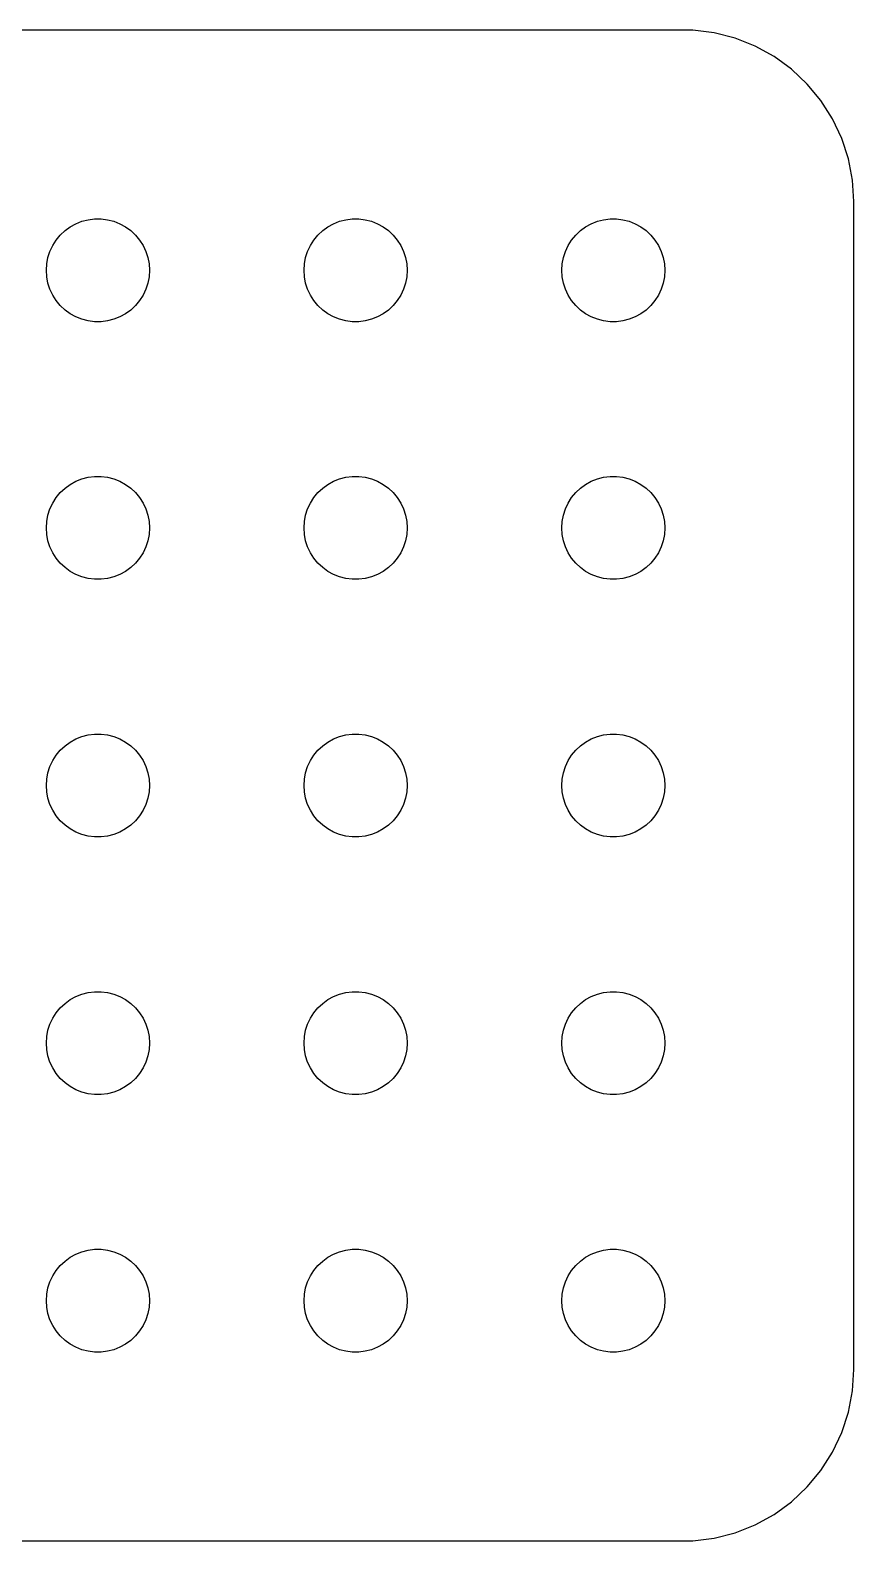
# Model space of a CAD drawing. Header units: metres. Extents: x -44.5 to 44.5, y 86 to 184.
# Drawn here: x 20.53 to 44.5, y 86.01 to 129.99 of the extents above; entities that cross this region are included whole.
import ezdxf

# ---------------------------------------------------------------- set-up
doc = ezdxf.new("R2010")
doc.units = ezdxf.units.M

msp = doc.modelspace()

# ---------------------------------------------------------------- linework, layer by layer
for p, q in [((39.8139, 129.99), (-39.8139, 129.99)), ((40.4369, 129.911), (39.8139, 129.99)), ((41.0451, 129.755), (40.4369, 129.911)), ((41.6289, 129.524), (41.0451, 129.755)), ((42.1791, 129.222), (41.6289, 129.524)), ((42.6871, 128.853), (42.1791, 129.222)), ((43.1448, 128.423), (42.6871, 128.853)), ((43.5451, 127.939), (43.1448, 128.423)), ((43.8815, 127.409), (43.5451, 127.939)), ((44.1489, 126.841), (43.8815, 127.409)), ((44.3429, 126.243), (44.1489, 126.841)), ((44.4606, 125.627), (44.3429, 126.243)), ((44.5, 125), (44.4606, 125.627)), ((44.5, 91), (44.5, 125)), ((22.0365, 124.427), (22.2189, 124.473)), ((22.2189, 124.473), (22.4058, 124.497)), ((22.4058, 124.497), (22.5942, 124.497)), ((22.5942, 124.497), (22.7811, 124.473)), ((22.7811, 124.473), (22.9635, 124.427)), ((29.5365, 124.427), (29.7189, 124.473)), ((29.7189, 124.473), (29.9058, 124.497)), ((29.9058, 124.497), (30.0942, 124.497)), ((30.0942, 124.497), (30.2811, 124.473)), ((30.2811, 124.473), (30.4635, 124.427)), ((37.0365, 124.427), (37.2189, 124.473)), ((37.2189, 124.473), (37.4058, 124.497)), ((37.4058, 124.497), (37.5942, 124.497)), ((37.5942, 124.497), (37.7811, 124.473)), ((37.7811, 124.473), (37.9635, 124.427)), ((21.2865, 123.882), (21.4065, 124.027)), ((21.4065, 124.027), (21.5439, 124.156)), ((21.5439, 124.156), (21.6963, 124.266)), ((21.6963, 124.266), (21.8613, 124.357)), ((21.8613, 124.357), (22.0365, 124.427)), ((22.9635, 124.427), (23.1387, 124.357)), ((23.1387, 124.357), (23.3037, 124.266)), ((23.3037, 124.266), (23.4561, 124.156)), ((23.4561, 124.156), (23.5934, 124.027)), ((23.5934, 124.027), (23.7135, 123.882)), ((28.7865, 123.882), (28.9065, 124.027)), ((28.9065, 124.027), (29.0439, 124.156)), ((29.0439, 124.156), (29.1963, 124.266)), ((29.1963, 124.266), (29.3613, 124.357)), ((29.3613, 124.357), (29.5365, 124.427)), ((30.4635, 124.427), (30.6387, 124.357)), ((30.6387, 124.357), (30.8037, 124.266)), ((30.8037, 124.266), (30.9561, 124.156)), ((30.9561, 124.156), (31.0934, 124.027)), ((31.0934, 124.027), (31.2135, 123.882)), ((36.2865, 123.882), (36.4065, 124.027)), ((36.4065, 124.027), (36.5439, 124.156)), ((36.5439, 124.156), (36.6963, 124.266)), ((36.6963, 124.266), (36.8613, 124.357)), ((36.8613, 124.357), (37.0365, 124.427)), ((37.9635, 124.427), (38.1387, 124.357)), ((38.1387, 124.357), (38.3037, 124.266)), ((38.3037, 124.266), (38.4561, 124.156)), ((38.4561, 124.156), (38.5934, 124.027)), ((38.5934, 124.027), (38.7135, 123.882)), ((21.1053, 123.552), (21.1855, 123.723)), ((21.1855, 123.723), (21.2865, 123.882)), ((23.7135, 123.882), (23.8145, 123.723)), ((23.8145, 123.723), (23.8947, 123.552)), ((28.6053, 123.552), (28.6855, 123.723)), ((28.6855, 123.723), (28.7865, 123.882)), ((31.2135, 123.882), (31.3145, 123.723)), ((31.3145, 123.723), (31.3947, 123.552)), ((36.1053, 123.552), (36.1855, 123.723)), ((36.1855, 123.723), (36.2865, 123.882)), ((38.7135, 123.882), (38.8145, 123.723)), ((38.8145, 123.723), (38.8947, 123.552)), ((21, 123), (21.0118, 123.188)), ((21.0118, 123.188), (21.0471, 123.373)), ((21.0471, 123.373), (21.1053, 123.552)), ((23.8947, 123.552), (23.9529, 123.373)), ((23.9529, 123.373), (23.9882, 123.188)), ((23.9882, 123.188), (24, 123)), ((28.5, 123), (28.5118, 123.188)), ((28.5118, 123.188), (28.5471, 123.373)), ((28.5471, 123.373), (28.6053, 123.552)), ((31.3947, 123.552), (31.4529, 123.373)), ((31.4529, 123.373), (31.4882, 123.188)), ((31.4882, 123.188), (31.5, 123)), ((36, 123), (36.0118, 123.188)), ((36.0118, 123.188), (36.0471, 123.373)), ((36.0471, 123.373), (36.1053, 123.552)), ((38.8947, 123.552), (38.9529, 123.373)), ((38.9529, 123.373), (38.9882, 123.188)), ((38.9882, 123.188), (39, 123)), ((21.0118, 122.812), (21, 123)), ((21.0471, 122.627), (21.0118, 122.812)), ((23.9882, 122.812), (23.9529, 122.627)), ((24, 123), (23.9882, 122.812)), ((28.5118, 122.812), (28.5, 123)), ((28.5471, 122.627), (28.5118, 122.812)), ((31.4882, 122.812), (31.4529, 122.627)), ((31.5, 123), (31.4882, 122.812)), ((36.0118, 122.812), (36, 123)), ((36.0471, 122.627), (36.0118, 122.812)), ((38.9882, 122.812), (38.9529, 122.627)), ((39, 123), (38.9882, 122.812)), ((21.1053, 122.448), (21.0471, 122.627)), ((21.1855, 122.277), (21.1053, 122.448)), ((21.2865, 122.118), (21.1855, 122.277)), ((23.8145, 122.277), (23.7135, 122.118)), ((23.8947, 122.448), (23.8145, 122.277)), ((23.9529, 122.627), (23.8947, 122.448)), ((28.6053, 122.448), (28.5471, 122.627)), ((28.6855, 122.277), (28.6053, 122.448)), ((28.7865, 122.118), (28.6855, 122.277)), ((31.3145, 122.277), (31.2135, 122.118)), ((31.3947, 122.448), (31.3145, 122.277)), ((31.4529, 122.627), (31.3947, 122.448)), ((36.1053, 122.448), (36.0471, 122.627)), ((36.1855, 122.277), (36.1053, 122.448)), ((36.2865, 122.118), (36.1855, 122.277)), ((38.8145, 122.277), (38.7135, 122.118)), ((38.8947, 122.448), (38.8145, 122.277)), ((38.9529, 122.627), (38.8947, 122.448)), ((21.4065, 121.973), (21.2865, 122.118)), ((21.5439, 121.844), (21.4065, 121.973)), ((21.6963, 121.734), (21.5439, 121.844)), ((23.4561, 121.844), (23.3037, 121.734)), ((23.5934, 121.973), (23.4561, 121.844)), ((23.7135, 122.118), (23.5934, 121.973)), ((28.9065, 121.973), (28.7865, 122.118)), ((29.0439, 121.844), (28.9065, 121.973)), ((29.1963, 121.734), (29.0439, 121.844)), ((30.9561, 121.844), (30.8037, 121.734)), ((31.0934, 121.973), (30.9561, 121.844)), ((31.2135, 122.118), (31.0934, 121.973)), ((36.4065, 121.973), (36.2865, 122.118)), ((36.5439, 121.844), (36.4065, 121.973)), ((36.6963, 121.734), (36.5439, 121.844)), ((38.4561, 121.844), (38.3037, 121.734)), ((38.5934, 121.973), (38.4561, 121.844)), ((38.7135, 122.118), (38.5934, 121.973)), ((21.8613, 121.643), (21.6963, 121.734)), ((22.0365, 121.573), (21.8613, 121.643)), ((22.2189, 121.527), (22.0365, 121.573)), ((22.4058, 121.503), (22.2189, 121.527)), ((22.5942, 121.503), (22.4058, 121.503)), ((22.7811, 121.527), (22.5942, 121.503)), ((22.9635, 121.573), (22.7811, 121.527)), ((23.1387, 121.643), (22.9635, 121.573)), ((23.3037, 121.734), (23.1387, 121.643)), ((29.3613, 121.643), (29.1963, 121.734)), ((29.5365, 121.573), (29.3613, 121.643)), ((29.7189, 121.527), (29.5365, 121.573)), ((29.9058, 121.503), (29.7189, 121.527)), ((30.0942, 121.503), (29.9058, 121.503)), ((30.2811, 121.527), (30.0942, 121.503)), ((30.4635, 121.573), (30.2811, 121.527)), ((30.6387, 121.643), (30.4635, 121.573)), ((30.8037, 121.734), (30.6387, 121.643)), ((36.8613, 121.643), (36.6963, 121.734)), ((37.0365, 121.573), (36.8613, 121.643)), ((37.2189, 121.527), (37.0365, 121.573)), ((37.4058, 121.503), (37.2189, 121.527)), ((37.5942, 121.503), (37.4058, 121.503)), ((37.7811, 121.527), (37.5942, 121.503)), ((37.9635, 121.573), (37.7811, 121.527)), ((38.1387, 121.643), (37.9635, 121.573)), ((38.3037, 121.734), (38.1387, 121.643)), ((22.2189, 116.973), (22.4058, 116.997)), ((22.4058, 116.997), (22.5942, 116.997)), ((22.5942, 116.997), (22.7811, 116.973)), ((29.7189, 116.973), (29.9058, 116.997)), ((29.9058, 116.997), (30.0942, 116.997)), ((30.0942, 116.997), (30.2811, 116.973)), ((37.2189, 116.973), (37.4058, 116.997)), ((37.4058, 116.997), (37.5942, 116.997)), ((37.5942, 116.997), (37.7811, 116.973)), ((21.4065, 116.527), (21.5439, 116.656)), ((21.5439, 116.656), (21.6963, 116.766)), ((21.6963, 116.766), (21.8613, 116.857)), ((21.8613, 116.857), (22.0365, 116.927)), ((22.0365, 116.927), (22.2189, 116.973)), ((22.7811, 116.973), (22.9635, 116.927)), ((22.9635, 116.927), (23.1387, 116.857)), ((23.1387, 116.857), (23.3037, 116.766)), ((23.3037, 116.766), (23.4561, 116.656)), ((23.4561, 116.656), (23.5934, 116.527)), ((28.9065, 116.527), (29.0439, 116.656)), ((29.0439, 116.656), (29.1963, 116.766)), ((29.1963, 116.766), (29.3613, 116.857)), ((29.3613, 116.857), (29.5365, 116.927)), ((29.5365, 116.927), (29.7189, 116.973)), ((30.2811, 116.973), (30.4635, 116.927)), ((30.4635, 116.927), (30.6387, 116.857)), ((30.6387, 116.857), (30.8037, 116.766)), ((30.8037, 116.766), (30.9561, 116.656)), ((30.9561, 116.656), (31.0934, 116.527)), ((36.4065, 116.527), (36.5439, 116.656)), ((36.5439, 116.656), (36.6963, 116.766)), ((36.6963, 116.766), (36.8613, 116.857)), ((36.8613, 116.857), (37.0365, 116.927)), ((37.0365, 116.927), (37.2189, 116.973)), ((37.7811, 116.973), (37.9635, 116.927)), ((37.9635, 116.927), (38.1387, 116.857)), ((38.1387, 116.857), (38.3037, 116.766)), ((38.3037, 116.766), (38.4561, 116.656)), ((38.4561, 116.656), (38.5934, 116.527)), ((21.1053, 116.052), (21.1855, 116.223)), ((21.1855, 116.223), (21.2865, 116.382)), ((21.2865, 116.382), (21.4065, 116.527)), ((23.5934, 116.527), (23.7135, 116.382)), ((23.7135, 116.382), (23.8145, 116.223)), ((23.8145, 116.223), (23.8947, 116.052)), ((28.6053, 116.052), (28.6855, 116.223)), ((28.6855, 116.223), (28.7865, 116.382)), ((28.7865, 116.382), (28.9065, 116.527)), ((31.0934, 116.527), (31.2135, 116.382)), ((31.2135, 116.382), (31.3145, 116.223)), ((31.3145, 116.223), (31.3947, 116.052)), ((36.1053, 116.052), (36.1855, 116.223)), ((36.1855, 116.223), (36.2865, 116.382)), ((36.2865, 116.382), (36.4065, 116.527)), ((38.5934, 116.527), (38.7135, 116.382)), ((38.7135, 116.382), (38.8145, 116.223)), ((38.8145, 116.223), (38.8947, 116.052)), ((21, 115.5), (21.0118, 115.688)), ((21.0118, 115.688), (21.0471, 115.873)), ((21.0471, 115.873), (21.1053, 116.052)), ((23.8947, 116.052), (23.9529, 115.873)), ((23.9529, 115.873), (23.9882, 115.688)), ((23.9882, 115.688), (24, 115.5)), ((28.5, 115.5), (28.5118, 115.688)), ((28.5118, 115.688), (28.5471, 115.873)), ((28.5471, 115.873), (28.6053, 116.052)), ((31.3947, 116.052), (31.4529, 115.873)), ((31.4529, 115.873), (31.4882, 115.688)), ((31.4882, 115.688), (31.5, 115.5)), ((36, 115.5), (36.0118, 115.688)), ((36.0118, 115.688), (36.0471, 115.873)), ((36.0471, 115.873), (36.1053, 116.052)), ((38.8947, 116.052), (38.9529, 115.873)), ((38.9529, 115.873), (38.9882, 115.688)), ((38.9882, 115.688), (39, 115.5)), ((21.0118, 115.312), (21, 115.5)), ((21.0471, 115.127), (21.0118, 115.312)), ((23.9882, 115.312), (23.9529, 115.127)), ((24, 115.5), (23.9882, 115.312)), ((28.5118, 115.312), (28.5, 115.5)), ((28.5471, 115.127), (28.5118, 115.312)), ((31.4882, 115.312), (31.4529, 115.127)), ((31.5, 115.5), (31.4882, 115.312)), ((36.0118, 115.312), (36, 115.5)), ((36.0471, 115.127), (36.0118, 115.312)), ((38.9882, 115.312), (38.9529, 115.127)), ((39, 115.5), (38.9882, 115.312)), ((21.1053, 114.948), (21.0471, 115.127)), ((21.1855, 114.777), (21.1053, 114.948)), ((23.8947, 114.948), (23.8145, 114.777)), ((23.9529, 115.127), (23.8947, 114.948)), ((28.6053, 114.948), (28.5471, 115.127)), ((28.6855, 114.777), (28.6053, 114.948)), ((31.3947, 114.948), (31.3145, 114.777)), ((31.4529, 115.127), (31.3947, 114.948)), ((36.1053, 114.948), (36.0471, 115.127)), ((36.1855, 114.777), (36.1053, 114.948)), ((38.8947, 114.948), (38.8145, 114.777)), ((38.9529, 115.127), (38.8947, 114.948)), ((21.2865, 114.618), (21.1855, 114.777)), ((21.4065, 114.473), (21.2865, 114.618)), ((21.5439, 114.344), (21.4065, 114.473)), ((23.5934, 114.473), (23.4561, 114.344)), ((23.7135, 114.618), (23.5934, 114.473)), ((23.8145, 114.777), (23.7135, 114.618)), ((28.7865, 114.618), (28.6855, 114.777)), ((28.9065, 114.473), (28.7865, 114.618)), ((29.0439, 114.344), (28.9065, 114.473)), ((31.0934, 114.473), (30.9561, 114.344)), ((31.2135, 114.618), (31.0934, 114.473)), ((31.3145, 114.777), (31.2135, 114.618)), ((36.2865, 114.618), (36.1855, 114.777)), ((36.4065, 114.473), (36.2865, 114.618)), ((36.5439, 114.344), (36.4065, 114.473)), ((38.5934, 114.473), (38.4561, 114.344)), ((38.7135, 114.618), (38.5934, 114.473)), ((38.8145, 114.777), (38.7135, 114.618)), ((21.6963, 114.234), (21.5439, 114.344)), ((21.8613, 114.143), (21.6963, 114.234)), ((22.0365, 114.073), (21.8613, 114.143)), ((22.2189, 114.027), (22.0365, 114.073)), ((22.4058, 114.003), (22.2189, 114.027)), ((22.5942, 114.003), (22.4058, 114.003)), ((22.7811, 114.027), (22.5942, 114.003)), ((22.9635, 114.073), (22.7811, 114.027)), ((23.1387, 114.143), (22.9635, 114.073)), ((23.3037, 114.234), (23.1387, 114.143)), ((23.4561, 114.344), (23.3037, 114.234)), ((29.1963, 114.234), (29.0439, 114.344)), ((29.3613, 114.143), (29.1963, 114.234)), ((29.5365, 114.073), (29.3613, 114.143)), ((29.7189, 114.027), (29.5365, 114.073)), ((29.9058, 114.003), (29.7189, 114.027)), ((30.0942, 114.003), (29.9058, 114.003)), ((30.2811, 114.027), (30.0942, 114.003)), ((30.4635, 114.073), (30.2811, 114.027)), ((30.6387, 114.143), (30.4635, 114.073)), ((30.8037, 114.234), (30.6387, 114.143)), ((30.9561, 114.344), (30.8037, 114.234)), ((36.6963, 114.234), (36.5439, 114.344)), ((36.8613, 114.143), (36.6963, 114.234)), ((37.0365, 114.073), (36.8613, 114.143)), ((37.2189, 114.027), (37.0365, 114.073)), ((37.4058, 114.003), (37.2189, 114.027)), ((37.5942, 114.003), (37.4058, 114.003)), ((37.7811, 114.027), (37.5942, 114.003)), ((37.9635, 114.073), (37.7811, 114.027)), ((38.1387, 114.143), (37.9635, 114.073)), ((38.3037, 114.234), (38.1387, 114.143)), ((38.4561, 114.344), (38.3037, 114.234)), ((21.4065, 109.027), (21.5439, 109.156)), ((21.5439, 109.156), (21.6963, 109.266)), ((21.6963, 109.266), (21.8613, 109.357)), ((21.8613, 109.357), (22.0365, 109.427)), ((22.0365, 109.427), (22.2189, 109.473)), ((22.2189, 109.473), (22.4058, 109.497)), ((22.4058, 109.497), (22.5942, 109.497)), ((22.5942, 109.497), (22.7811, 109.473)), ((22.7811, 109.473), (22.9635, 109.427)), ((22.9635, 109.427), (23.1387, 109.357)), ((23.1387, 109.357), (23.3037, 109.266)), ((23.3037, 109.266), (23.4561, 109.156)), ((23.4561, 109.156), (23.5934, 109.027)), ((28.9065, 109.027), (29.0439, 109.156)), ((29.0439, 109.156), (29.1963, 109.266)), ((29.1963, 109.266), (29.3613, 109.357)), ((29.3613, 109.357), (29.5365, 109.427)), ((29.5365, 109.427), (29.7189, 109.473)), ((29.7189, 109.473), (29.9058, 109.497)), ((29.9058, 109.497), (30.0942, 109.497)), ((30.0942, 109.497), (30.2811, 109.473)), ((30.2811, 109.473), (30.4635, 109.427)), ((30.4635, 109.427), (30.6387, 109.357)), ((30.6387, 109.357), (30.8037, 109.266)), ((30.8037, 109.266), (30.9561, 109.156)), ((30.9561, 109.156), (31.0934, 109.027)), ((36.4065, 109.027), (36.5439, 109.156)), ((36.5439, 109.156), (36.6963, 109.266)), ((36.6963, 109.266), (36.8613, 109.357)), ((36.8613, 109.357), (37.0365, 109.427)), ((37.0365, 109.427), (37.2189, 109.473)), ((37.2189, 109.473), (37.4058, 109.497)), ((37.4058, 109.497), (37.5942, 109.497)), ((37.5942, 109.497), (37.7811, 109.473)), ((37.7811, 109.473), (37.9635, 109.427)), ((37.9635, 109.427), (38.1387, 109.357)), ((38.1387, 109.357), (38.3037, 109.266)), ((38.3037, 109.266), (38.4561, 109.156)), ((38.4561, 109.156), (38.5934, 109.027)), ((21.1053, 108.552), (21.1855, 108.723)), ((21.1855, 108.723), (21.2865, 108.882)), ((21.2865, 108.882), (21.4065, 109.027)), ((23.5934, 109.027), (23.7135, 108.882)), ((23.7135, 108.882), (23.8145, 108.723)), ((23.8145, 108.723), (23.8947, 108.552)), ((28.6053, 108.552), (28.6855, 108.723)), ((28.6855, 108.723), (28.7865, 108.882)), ((28.7865, 108.882), (28.9065, 109.027)), ((31.0934, 109.027), (31.2135, 108.882)), ((31.2135, 108.882), (31.3145, 108.723)), ((31.3145, 108.723), (31.3947, 108.552)), ((36.1053, 108.552), (36.1855, 108.723)), ((36.1855, 108.723), (36.2865, 108.882)), ((36.2865, 108.882), (36.4065, 109.027)), ((38.5934, 109.027), (38.7135, 108.882)), ((38.7135, 108.882), (38.8145, 108.723)), ((38.8145, 108.723), (38.8947, 108.552)), ((21.0118, 108.188), (21.0471, 108.373)), ((21.0471, 108.373), (21.1053, 108.552)), ((23.8947, 108.552), (23.9529, 108.373)), ((23.9529, 108.373), (23.9882, 108.188)), ((28.5118, 108.188), (28.5471, 108.373)), ((28.5471, 108.373), (28.6053, 108.552)), ((31.3947, 108.552), (31.4529, 108.373)), ((31.4529, 108.373), (31.4882, 108.188)), ((36.0118, 108.188), (36.0471, 108.373)), ((36.0471, 108.373), (36.1053, 108.552)), ((38.8947, 108.552), (38.9529, 108.373)), ((38.9529, 108.373), (38.9882, 108.188)), ((21, 108), (21.0118, 108.188)), ((21.0118, 107.812), (21, 108)), ((21.0471, 107.627), (21.0118, 107.812)), ((23.9882, 107.812), (23.9529, 107.627)), ((23.9882, 108.188), (24, 108)), ((24, 108), (23.9882, 107.812)), ((28.5, 108), (28.5118, 108.188)), ((28.5118, 107.812), (28.5, 108)), ((28.5471, 107.627), (28.5118, 107.812)), ((31.4882, 107.812), (31.4529, 107.627)), ((31.4882, 108.188), (31.5, 108)), ((31.5, 108), (31.4882, 107.812)), ((36, 108), (36.0118, 108.188)), ((36.0118, 107.812), (36, 108)), ((36.0471, 107.627), (36.0118, 107.812)), ((38.9882, 107.812), (38.9529, 107.627)), ((38.9882, 108.188), (39, 108)), ((39, 108), (38.9882, 107.812)), ((21.1053, 107.448), (21.0471, 107.627)), ((21.1855, 107.277), (21.1053, 107.448)), ((23.8947, 107.448), (23.8145, 107.277)), ((23.9529, 107.627), (23.8947, 107.448)), ((28.6053, 107.448), (28.5471, 107.627)), ((28.6855, 107.277), (28.6053, 107.448)), ((31.3947, 107.448), (31.3145, 107.277)), ((31.4529, 107.627), (31.3947, 107.448)), ((36.1053, 107.448), (36.0471, 107.627)), ((36.1855, 107.277), (36.1053, 107.448)), ((38.8947, 107.448), (38.8145, 107.277)), ((38.9529, 107.627), (38.8947, 107.448)), ((21.2865, 107.118), (21.1855, 107.277)), ((21.4065, 106.973), (21.2865, 107.118)), ((21.5439, 106.844), (21.4065, 106.973)), ((23.5934, 106.973), (23.4561, 106.844)), ((23.7135, 107.118), (23.5934, 106.973)), ((23.8145, 107.277), (23.7135, 107.118)), ((28.7865, 107.118), (28.6855, 107.277)), ((28.9065, 106.973), (28.7865, 107.118)), ((29.0439, 106.844), (28.9065, 106.973)), ((31.0934, 106.973), (30.9561, 106.844)), ((31.2135, 107.118), (31.0934, 106.973)), ((31.3145, 107.277), (31.2135, 107.118)), ((36.2865, 107.118), (36.1855, 107.277)), ((36.4065, 106.973), (36.2865, 107.118)), ((36.5439, 106.844), (36.4065, 106.973)), ((38.5934, 106.973), (38.4561, 106.844)), ((38.7135, 107.118), (38.5934, 106.973)), ((38.8145, 107.277), (38.7135, 107.118)), ((21.6963, 106.734), (21.5439, 106.844)), ((21.8613, 106.643), (21.6963, 106.734)), ((22.0365, 106.573), (21.8613, 106.643)), ((22.2189, 106.527), (22.0365, 106.573)), ((22.4058, 106.503), (22.2189, 106.527)), ((22.5942, 106.503), (22.4058, 106.503)), ((22.7811, 106.527), (22.5942, 106.503)), ((22.9635, 106.573), (22.7811, 106.527)), ((23.1387, 106.643), (22.9635, 106.573)), ((23.3037, 106.734), (23.1387, 106.643)), ((23.4561, 106.844), (23.3037, 106.734)), ((29.1963, 106.734), (29.0439, 106.844)), ((29.3613, 106.643), (29.1963, 106.734)), ((29.5365, 106.573), (29.3613, 106.643)), ((29.7189, 106.527), (29.5365, 106.573)), ((29.9058, 106.503), (29.7189, 106.527)), ((30.0942, 106.503), (29.9058, 106.503)), ((30.2811, 106.527), (30.0942, 106.503)), ((30.4635, 106.573), (30.2811, 106.527)), ((30.6387, 106.643), (30.4635, 106.573)), ((30.8037, 106.734), (30.6387, 106.643)), ((30.9561, 106.844), (30.8037, 106.734)), ((36.6963, 106.734), (36.5439, 106.844)), ((36.8613, 106.643), (36.6963, 106.734)), ((37.0365, 106.573), (36.8613, 106.643)), ((37.2189, 106.527), (37.0365, 106.573)), ((37.4058, 106.503), (37.2189, 106.527)), ((37.5942, 106.503), (37.4058, 106.503)), ((37.7811, 106.527), (37.5942, 106.503)), ((37.9635, 106.573), (37.7811, 106.527)), ((38.1387, 106.643), (37.9635, 106.573)), ((38.3037, 106.734), (38.1387, 106.643)), ((38.4561, 106.844), (38.3037, 106.734)), ((21.4065, 101.527), (21.5439, 101.656)), ((21.5439, 101.656), (21.6963, 101.766)), ((21.6963, 101.766), (21.8613, 101.857)), ((21.8613, 101.857), (22.0365, 101.927)), ((22.0365, 101.927), (22.2189, 101.973)), ((22.2189, 101.973), (22.4058, 101.997)), ((22.4058, 101.997), (22.5942, 101.997)), ((22.5942, 101.997), (22.7811, 101.973)), ((22.7811, 101.973), (22.9635, 101.927)), ((22.9635, 101.927), (23.1387, 101.857)), ((23.1387, 101.857), (23.3037, 101.766)), ((23.3037, 101.766), (23.4561, 101.656)), ((23.4561, 101.656), (23.5934, 101.527)), ((28.9065, 101.527), (29.0439, 101.656)), ((29.0439, 101.656), (29.1963, 101.766)), ((29.1963, 101.766), (29.3613, 101.857)), ((29.3613, 101.857), (29.5365, 101.927)), ((29.5365, 101.927), (29.7189, 101.973)), ((29.7189, 101.973), (29.9058, 101.997)), ((29.9058, 101.997), (30.0942, 101.997)), ((30.0942, 101.997), (30.2811, 101.973)), ((30.2811, 101.973), (30.4635, 101.927)), ((30.4635, 101.927), (30.6387, 101.857)), ((30.6387, 101.857), (30.8037, 101.766)), ((30.8037, 101.766), (30.9561, 101.656)), ((30.9561, 101.656), (31.0934, 101.527)), ((36.4065, 101.527), (36.5439, 101.656)), ((36.5439, 101.656), (36.6963, 101.766)), ((36.6963, 101.766), (36.8613, 101.857)), ((36.8613, 101.857), (37.0365, 101.927)), ((37.0365, 101.927), (37.2189, 101.973)), ((37.2189, 101.973), (37.4058, 101.997)), ((37.4058, 101.997), (37.5942, 101.997)), ((37.5942, 101.997), (37.7811, 101.973)), ((37.7811, 101.973), (37.9635, 101.927)), ((37.9635, 101.927), (38.1387, 101.857)), ((38.1387, 101.857), (38.3037, 101.766)), ((38.3037, 101.766), (38.4561, 101.656)), ((38.4561, 101.656), (38.5934, 101.527)), ((21.1053, 101.052), (21.1855, 101.223)), ((21.1855, 101.223), (21.2865, 101.382)), ((21.2865, 101.382), (21.4065, 101.527)), ((23.5934, 101.527), (23.7135, 101.382)), ((23.7135, 101.382), (23.8145, 101.223)), ((23.8145, 101.223), (23.8947, 101.052)), ((28.6053, 101.052), (28.6855, 101.223)), ((28.6855, 101.223), (28.7865, 101.382)), ((28.7865, 101.382), (28.9065, 101.527)), ((31.0934, 101.527), (31.2135, 101.382)), ((31.2135, 101.382), (31.3145, 101.223)), ((31.3145, 101.223), (31.3947, 101.052)), ((36.1053, 101.052), (36.1855, 101.223)), ((36.1855, 101.223), (36.2865, 101.382)), ((36.2865, 101.382), (36.4065, 101.527)), ((38.5934, 101.527), (38.7135, 101.382)), ((38.7135, 101.382), (38.8145, 101.223)), ((38.8145, 101.223), (38.8947, 101.052)), ((21.0118, 100.688), (21.0471, 100.873)), ((21.0471, 100.873), (21.1053, 101.052)), ((23.8947, 101.052), (23.9529, 100.873)), ((23.9529, 100.873), (23.9882, 100.688)), ((28.5118, 100.688), (28.5471, 100.873)), ((28.5471, 100.873), (28.6053, 101.052)), ((31.3947, 101.052), (31.4529, 100.873)), ((31.4529, 100.873), (31.4882, 100.688)), ((36.0118, 100.688), (36.0471, 100.873)), ((36.0471, 100.873), (36.1053, 101.052)), ((38.8947, 101.052), (38.9529, 100.873)), ((38.9529, 100.873), (38.9882, 100.688)), ((21, 100.5), (21.0118, 100.688)), ((21.0118, 100.312), (21, 100.5)), ((21.0471, 100.127), (21.0118, 100.312)), ((23.9882, 100.312), (23.9529, 100.127)), ((23.9882, 100.688), (24, 100.5)), ((24, 100.5), (23.9882, 100.312)), ((28.5, 100.5), (28.5118, 100.688)), ((28.5118, 100.312), (28.5, 100.5)), ((28.5471, 100.127), (28.5118, 100.312)), ((31.4882, 100.312), (31.4529, 100.127)), ((31.4882, 100.688), (31.5, 100.5)), ((31.5, 100.5), (31.4882, 100.312)), ((36, 100.5), (36.0118, 100.688)), ((36.0118, 100.312), (36, 100.5)), ((36.0471, 100.127), (36.0118, 100.312)), ((38.9882, 100.312), (38.9529, 100.127)), ((38.9882, 100.688), (39, 100.5)), ((39, 100.5), (38.9882, 100.312)), ((21.1053, 99.9478), (21.0471, 100.127)), ((21.1855, 99.7774), (21.1053, 99.9478)), ((23.8947, 99.9478), (23.8145, 99.7774)), ((23.9529, 100.127), (23.8947, 99.9478)), ((28.6053, 99.9478), (28.5471, 100.127)), ((28.6855, 99.7774), (28.6053, 99.9478)), ((31.3947, 99.9478), (31.3145, 99.7774)), ((31.4529, 100.127), (31.3947, 99.9478)), ((36.1053, 99.9478), (36.0471, 100.127)), ((36.1855, 99.7774), (36.1053, 99.9478)), ((38.8947, 99.9478), (38.8145, 99.7774)), ((38.9529, 100.127), (38.8947, 99.9478)), ((21.2865, 99.6183), (21.1855, 99.7774)), ((21.4065, 99.4732), (21.2865, 99.6183)), ((21.5439, 99.3442), (21.4065, 99.4732)), ((23.5934, 99.4732), (23.4561, 99.3442)), ((23.7135, 99.6183), (23.5934, 99.4732)), ((23.8145, 99.7774), (23.7135, 99.6183)), ((28.7865, 99.6183), (28.6855, 99.7774)), ((28.9065, 99.4732), (28.7865, 99.6183)), ((29.0439, 99.3442), (28.9065, 99.4732)), ((31.0934, 99.4732), (30.9561, 99.3442)), ((31.2135, 99.6183), (31.0934, 99.4732)), ((31.3145, 99.7774), (31.2135, 99.6183)), ((36.2865, 99.6183), (36.1855, 99.7774)), ((36.4065, 99.4732), (36.2865, 99.6183)), ((36.5439, 99.3442), (36.4065, 99.4732)), ((38.5934, 99.4732), (38.4561, 99.3442)), ((38.7135, 99.6183), (38.5934, 99.4732)), ((38.8145, 99.7774), (38.7135, 99.6183)), ((21.6963, 99.2335), (21.5439, 99.3442)), ((21.8613, 99.1428), (21.6963, 99.2335)), ((22.0365, 99.0734), (21.8613, 99.1428)), ((22.2189, 99.0266), (22.0365, 99.0734)), ((22.4058, 99.003), (22.2189, 99.0266)), ((22.5942, 99.003), (22.4058, 99.003)), ((22.7811, 99.0266), (22.5942, 99.003)), ((22.9635, 99.0734), (22.7811, 99.0266)), ((23.1387, 99.1428), (22.9635, 99.0734)), ((23.3037, 99.2335), (23.1387, 99.1428)), ((23.4561, 99.3442), (23.3037, 99.2335)), ((29.1963, 99.2335), (29.0439, 99.3442)), ((29.3613, 99.1428), (29.1963, 99.2335)), ((29.5365, 99.0734), (29.3613, 99.1428)), ((29.7189, 99.0266), (29.5365, 99.0734)), ((29.9058, 99.003), (29.7189, 99.0266)), ((30.0942, 99.003), (29.9058, 99.003)), ((30.2811, 99.0266), (30.0942, 99.003)), ((30.4635, 99.0734), (30.2811, 99.0266)), ((30.6387, 99.1428), (30.4635, 99.0734)), ((30.8037, 99.2335), (30.6387, 99.1428)), ((30.9561, 99.3442), (30.8037, 99.2335)), ((36.6963, 99.2335), (36.5439, 99.3442)), ((36.8613, 99.1428), (36.6963, 99.2335)), ((37.0365, 99.0734), (36.8613, 99.1428)), ((37.2189, 99.0266), (37.0365, 99.0734)), ((37.4058, 99.003), (37.2189, 99.0266)), ((37.5942, 99.003), (37.4058, 99.003)), ((37.7811, 99.0266), (37.5942, 99.003)), ((37.9635, 99.0734), (37.7811, 99.0266)), ((38.1387, 99.1428), (37.9635, 99.0734)), ((38.3037, 99.2335), (38.1387, 99.1428)), ((38.4561, 99.3442), (38.3037, 99.2335)), ((21.4065, 94.0268), (21.5439, 94.1558)), ((21.5439, 94.1558), (21.6963, 94.2665)), ((21.6963, 94.2665), (21.8613, 94.3573)), ((21.8613, 94.3573), (22.0365, 94.4266)), ((22.0365, 94.4266), (22.2189, 94.4734)), ((22.2189, 94.4734), (22.4058, 94.4971)), ((22.4058, 94.4971), (22.5942, 94.4971)), ((22.5942, 94.4971), (22.7811, 94.4734)), ((22.7811, 94.4734), (22.9635, 94.4266)), ((22.9635, 94.4266), (23.1387, 94.3573)), ((23.1387, 94.3573), (23.3037, 94.2665)), ((23.3037, 94.2665), (23.4561, 94.1558)), ((23.4561, 94.1558), (23.5934, 94.0268)), ((28.9065, 94.0268), (29.0439, 94.1558)), ((29.0439, 94.1558), (29.1963, 94.2665)), ((29.1963, 94.2665), (29.3613, 94.3573)), ((29.3613, 94.3573), (29.5365, 94.4266)), ((29.5365, 94.4266), (29.7189, 94.4734)), ((29.7189, 94.4734), (29.9058, 94.4971)), ((29.9058, 94.4971), (30.0942, 94.4971)), ((30.0942, 94.4971), (30.2811, 94.4734)), ((30.2811, 94.4734), (30.4635, 94.4266)), ((30.4635, 94.4266), (30.6387, 94.3573)), ((30.6387, 94.3573), (30.8037, 94.2665)), ((30.8037, 94.2665), (30.9561, 94.1558)), ((30.9561, 94.1558), (31.0934, 94.0268)), ((36.4065, 94.0268), (36.5439, 94.1558)), ((36.5439, 94.1558), (36.6963, 94.2665)), ((36.6963, 94.2665), (36.8613, 94.3573)), ((36.8613, 94.3573), (37.0365, 94.4266)), ((37.0365, 94.4266), (37.2189, 94.4734)), ((37.2189, 94.4734), (37.4058, 94.4971)), ((37.4058, 94.4971), (37.5942, 94.4971)), ((37.5942, 94.4971), (37.7811, 94.4734)), ((37.7811, 94.4734), (37.9635, 94.4266)), ((37.9635, 94.4266), (38.1387, 94.3573)), ((38.1387, 94.3573), (38.3037, 94.2665)), ((38.3037, 94.2665), (38.4561, 94.1558)), ((38.4561, 94.1558), (38.5934, 94.0268)), ((21.1053, 93.5522), (21.1855, 93.7226)), ((21.1855, 93.7226), (21.2865, 93.8817)), ((21.2865, 93.8817), (21.4065, 94.0268)), ((23.5934, 94.0268), (23.7135, 93.8817)), ((23.7135, 93.8817), (23.8145, 93.7226)), ((23.8145, 93.7226), (23.8947, 93.5522)), ((28.6053, 93.5522), (28.6855, 93.7226)), ((28.6855, 93.7226), (28.7865, 93.8817)), ((28.7865, 93.8817), (28.9065, 94.0268)), ((31.0934, 94.0268), (31.2135, 93.8817)), ((31.2135, 93.8817), (31.3145, 93.7226)), ((31.3145, 93.7226), (31.3947, 93.5522)), ((36.1053, 93.5522), (36.1855, 93.7226)), ((36.1855, 93.7226), (36.2865, 93.8817)), ((36.2865, 93.8817), (36.4065, 94.0268)), ((38.5934, 94.0268), (38.7135, 93.8817)), ((38.7135, 93.8817), (38.8145, 93.7226)), ((38.8145, 93.7226), (38.8947, 93.5522)), ((21.0118, 93.188), (21.0471, 93.373)), ((21.0471, 93.373), (21.1053, 93.5522)), ((23.8947, 93.5522), (23.9529, 93.373)), ((23.9529, 93.373), (23.9882, 93.188)), ((28.5118, 93.188), (28.5471, 93.373)), ((28.5471, 93.373), (28.6053, 93.5522)), ((31.3947, 93.5522), (31.4529, 93.373)), ((31.4529, 93.373), (31.4882, 93.188)), ((36.0118, 93.188), (36.0471, 93.373)), ((36.0471, 93.373), (36.1053, 93.5522)), ((38.8947, 93.5522), (38.9529, 93.373)), ((38.9529, 93.373), (38.9882, 93.188)), ((21, 93), (21.0118, 93.188)), ((21.0118, 92.812), (21, 93)), ((21.0471, 92.627), (21.0118, 92.812)), ((23.9882, 92.812), (23.9529, 92.627)), ((23.9882, 93.188), (24, 93)), ((24, 93), (23.9882, 92.812)), ((28.5, 93), (28.5118, 93.188)), ((28.5118, 92.812), (28.5, 93)), ((28.5471, 92.627), (28.5118, 92.812)), ((31.4882, 92.812), (31.4529, 92.627)), ((31.4882, 93.188), (31.5, 93)), ((31.5, 93), (31.4882, 92.812)), ((36, 93), (36.0118, 93.188)), ((36.0118, 92.812), (36, 93)), ((36.0471, 92.627), (36.0118, 92.812)), ((38.9882, 92.812), (38.9529, 92.627)), ((38.9882, 93.188), (39, 93)), ((39, 93), (38.9882, 92.812)), ((21.1053, 92.4478), (21.0471, 92.627)), ((21.1855, 92.2774), (21.1053, 92.4478)), ((23.8947, 92.4478), (23.8145, 92.2774)), ((23.9529, 92.627), (23.8947, 92.4478)), ((28.6053, 92.4478), (28.5471, 92.627)), ((28.6855, 92.2774), (28.6053, 92.4478)), ((31.3947, 92.4478), (31.3145, 92.2774)), ((31.4529, 92.627), (31.3947, 92.4478)), ((36.1053, 92.4478), (36.0471, 92.627)), ((36.1855, 92.2774), (36.1053, 92.4478)), ((38.8947, 92.4478), (38.8145, 92.2774)), ((38.9529, 92.627), (38.8947, 92.4478)), ((21.2865, 92.1183), (21.1855, 92.2774)), ((21.4065, 91.9732), (21.2865, 92.1183)), ((21.5439, 91.8442), (21.4065, 91.9732)), ((23.5934, 91.9732), (23.4561, 91.8442)), ((23.7135, 92.1183), (23.5934, 91.9732)), ((23.8145, 92.2774), (23.7135, 92.1183)), ((28.7865, 92.1183), (28.6855, 92.2774)), ((28.9065, 91.9732), (28.7865, 92.1183)), ((29.0439, 91.8442), (28.9065, 91.9732)), ((31.0934, 91.9732), (30.9561, 91.8442)), ((31.2135, 92.1183), (31.0934, 91.9732)), ((31.3145, 92.2774), (31.2135, 92.1183)), ((36.2865, 92.1183), (36.1855, 92.2774)), ((36.4065, 91.9732), (36.2865, 92.1183)), ((36.5439, 91.8442), (36.4065, 91.9732)), ((38.5934, 91.9732), (38.4561, 91.8442)), ((38.7135, 92.1183), (38.5934, 91.9732)), ((38.8145, 92.2774), (38.7135, 92.1183)), ((21.6963, 91.7335), (21.5439, 91.8442)), ((21.8613, 91.6428), (21.6963, 91.7335)), ((22.0365, 91.5734), (21.8613, 91.6428)), ((22.2189, 91.5266), (22.0365, 91.5734)), ((22.4058, 91.503), (22.2189, 91.5266)), ((22.5942, 91.503), (22.4058, 91.503)), ((22.7811, 91.5266), (22.5942, 91.503)), ((22.9635, 91.5734), (22.7811, 91.5266)), ((23.1387, 91.6428), (22.9635, 91.5734)), ((23.3037, 91.7335), (23.1387, 91.6428)), ((23.4561, 91.8442), (23.3037, 91.7335)), ((29.1963, 91.7335), (29.0439, 91.8442)), ((29.3613, 91.6428), (29.1963, 91.7335)), ((29.5365, 91.5734), (29.3613, 91.6428)), ((29.7189, 91.5266), (29.5365, 91.5734)), ((29.9058, 91.503), (29.7189, 91.5266)), ((30.0942, 91.503), (29.9058, 91.503)), ((30.2811, 91.5266), (30.0942, 91.503)), ((30.4635, 91.5734), (30.2811, 91.5266)), ((30.6387, 91.6428), (30.4635, 91.5734)), ((30.8037, 91.7335), (30.6387, 91.6428)), ((30.9561, 91.8442), (30.8037, 91.7335)), ((36.6963, 91.7335), (36.5439, 91.8442)), ((36.8613, 91.6428), (36.6963, 91.7335)), ((37.0365, 91.5734), (36.8613, 91.6428)), ((37.2189, 91.5266), (37.0365, 91.5734)), ((37.4058, 91.503), (37.2189, 91.5266)), ((37.5942, 91.503), (37.4058, 91.503)), ((37.7811, 91.5266), (37.5942, 91.503)), ((37.9635, 91.5734), (37.7811, 91.5266)), ((38.1387, 91.6428), (37.9635, 91.5734)), ((38.3037, 91.7335), (38.1387, 91.6428)), ((38.4561, 91.8442), (38.3037, 91.7335)), ((44.4606, 90.3733), (44.5, 91)), ((44.3429, 89.7566), (44.4606, 90.3733)), ((44.1489, 89.1594), (44.3429, 89.7566)), ((43.8815, 88.5912), (44.1489, 89.1594)), ((43.5451, 88.0611), (43.8815, 88.5912)), ((43.1448, 87.5773), (43.5451, 88.0611)), ((42.6871, 87.1474), (43.1448, 87.5773)), ((42.1791, 86.7784), (42.6871, 87.1474)), ((41.6289, 86.4759), (42.1791, 86.7784)), ((40.4369, 86.0886), (41.0451, 86.2447)), ((41.0451, 86.2447), (41.6289, 86.4759)), ((-39.8139, 86.0099), (39.8139, 86.0099)), ((39.8139, 86.0099), (40.4369, 86.0886))]:
    msp.add_line(p, q)

doc.saveas('drawing.dxf')
